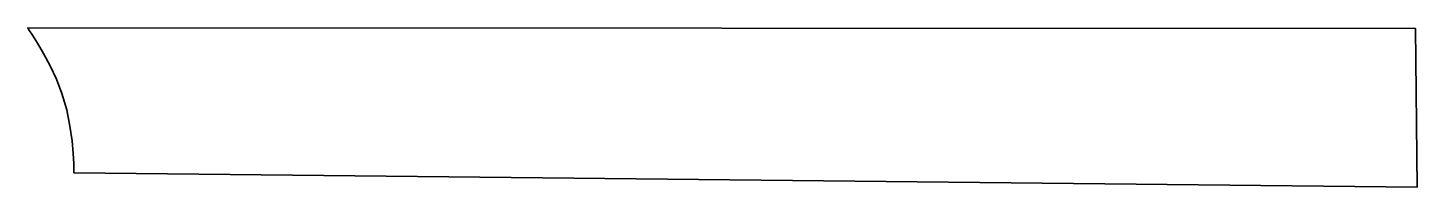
# Model space of a CAD drawing. Extents: x 0 to 4851, y -555 to 0.
import ezdxf

# ---------------------------------------------------------------- set-up
doc = ezdxf.new("R2010")
doc.units = 0
doc.linetypes.add('Solid', pattern=[0])

msp = doc.modelspace()

# ---------------------------------------------------------------- linework, layer by layer
at = {"color": 0, "linetype": 'Solid', "lineweight": 35}
msp.add_lwpolyline([(161, -505), (161, -497), (161, -473), (159, -438), (155, -394), (147, -342), (136, -286), (119, -229), (100, -179), (78, -132), (55, -89), (34, -53), (17, -25), (4, -7), (0, 0), (4845, -2), (4851, -555), (161, -505)], close=True, dxfattribs=at)

doc.saveas('drawing.dxf')
